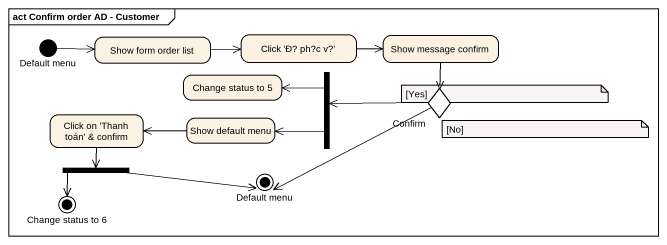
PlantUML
@startuml
mainframe act Confirm order AD - Customer
hide empty description
state "Default menu" as Default_menu <<start>>
state "Show form order list" as Show_form_order_list
state "Click 'Ð? ph?c v?'" as Click_Ð_ph_c_v
state "Show message confirm" as Show_message_confirm
state "Change status to 5" as Change_status_to_5
state fork1 <<fork>>
state "Click on 'Thanh toán' & confirm" as Click_on_Thanh_toán_confirm
state "Show default menu" as Show_default_menu
state Confirm <<choice>>
state "Change status to 6" as Change_status_to_6 <<end>>
state fork2 <<fork>>
state "Default menu" as Default_menu_2 <<end>>
Default_menu -right-> Show_form_order_list
Show_form_order_list -right-> Click_Ð_ph_c_v
Click_Ð_ph_c_v -right-> Show_message_confirm
Show_message_confirm --> Confirm
fork1 -left-> Change_status_to_5
fork1 -left-> Show_default_menu
Click_on_Thanh_toán_confirm --> fork2
Show_default_menu -left-> Click_on_Thanh_toán_confirm
Confirm -left-> fork1
Confirm -left-> Default_menu_2
fork2 --> Change_status_to_6
fork2 -right-> Default_menu_2
note as N1
  [Yes]
end note
note as N2
  [No]
end note
@enduml
